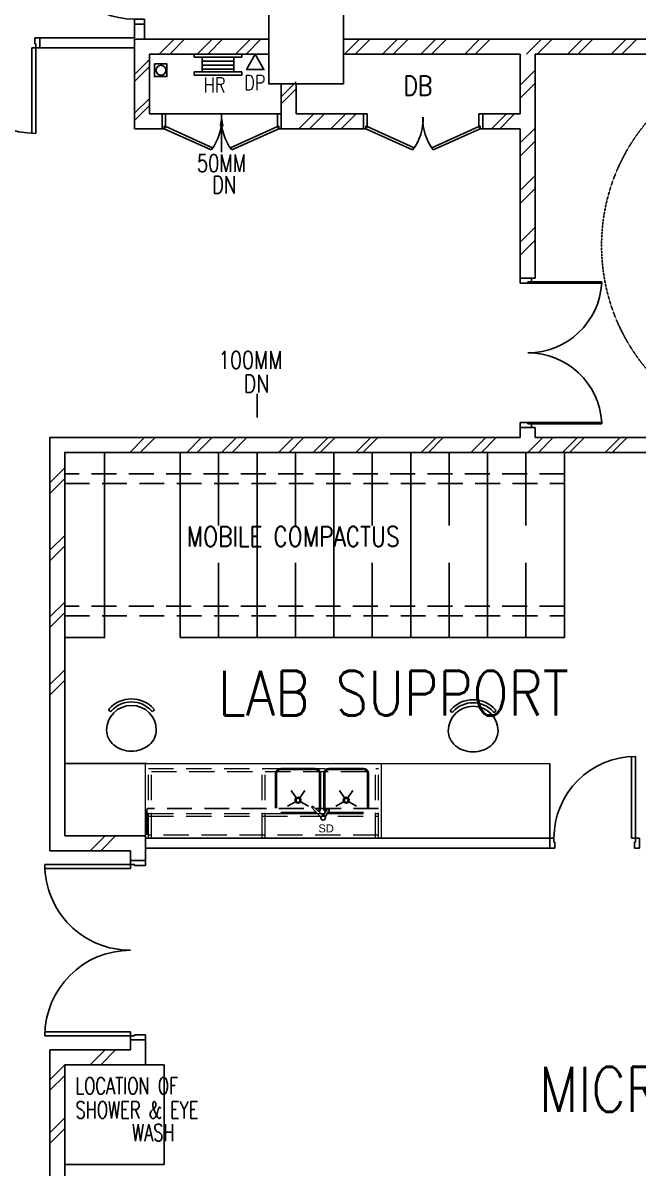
# Model space of a CAD drawing. Extents: x 2687779 to 2997471, y -863049 to -631414.
# Drawn here: x 2769371 to 2775552, y -825687 to -814187 of the extents above; entities that cross this region are included whole.
import ezdxf

# ---------------------------------------------------------------- set-up
doc = ezdxf.new("R2010")
doc.units = 0
doc.header["$LTSCALE"] = 10
doc.header["$MEASUREMENT"] = 0
for name, pattern in [('DASHEDX2', [38.1, 25.4, -12.7]), ('DIVIDE', [1.25, 0.5, -0.25, 0, -0.25, 0, -0.25]), ('HIDDEN', [0.375, 0.25, -0.125])]:
    doc.linetypes.add(name, pattern=pattern)
doc.layers.get('0').update_dxf_attribs({"linetype": 'CONTINUOUS'})
for name, color, linetype in [('BO', 7, 'CONTINUOUS'), ('COL', 3, 'CONTINUOUS'), ('DIM', 7, 'CONTINUOUS'), ('DOOR', 5, 'CONTINUOUS'), ('DR', 7, 'CONTINUOUS'), ('FIT', 5, 'CONTINUOUS'), ('FURN', 1, 'CONTINUOUS'), ('FURN1', 7, 'CONTINUOUS'), ('H', 1, 'CONTINUOUS'), ('hatch', 7, 'CONTINUOUS'), ('partition', 7, 'CONTINUOUS'), ('PIPE', 5, 'DIVIDE'), ('stair', 7, 'CONTINUOUS'), ('T25', 7, 'CONTINUOUS'), ('T50', 3, 'CONTINUOUS'), ('TEX', 2, 'CONTINUOUS'), ('WALL', 2, 'CONTINUOUS')]:
    doc.layers.add(name, color=color, linetype=linetype)
doc.styles.add('ADEY', font='', dxfattribs={"height": 110})
doc.styles.add('DIMTEXT', font='romans.shx', dxfattribs={"width": 0.8, "height": 400})
doc.styles.add('ROMANS', font='romans.shx', dxfattribs={"width": 0.8, "height": 100})
doc.styles.get('ADEY').set_extended_font_data('Arial Black')

# ---------------------------------------------------------------- blocks, each defined once
blk = doc.blocks.new('D900')
at = {"layer": 'DOOR', "color": 7}
for p, q in [((50, 100), (50, 899)), ((80, 899), (50, 899)), ((80, 100), (80, 899)), ((0, 100), (0, 0)), ((0, 100), (50, 100)), ((0, 0), (50, 0)), ((50, 100), (50, 0)), ((50, 100), (80, 100)), ((850, 100), (850, 0)), ((850, 100), (900, 100)), ((850, 0), (900, 0)), ((900, 100), (900, 0))]:
    blk.add_line(p, q, dxfattribs=at)
blk.add_arc((50, 100), 800, 0, 87.8509, dxfattribs=at)
blk = doc.blocks.new('DR-1800-B')
at = {"layer": 'DR'}
for p, q in [((-50, 0), (0, 0)), ((0, 0), (0, -150)), ((-1800, 0), (-1800, -150)), ((-1750, 0), (-1800, 0)), ((-1760, -150), (-1760, -110)), ((-1760, -110), (-1750, -110)), ((-1750, -110), (-1750, 0)), ((-50, -110), (-50, 0)), ((-40, -110), (-50, -110)), ((-40, -150), (-40, -110)), ((-1800, -150), (-1760, -150)), ((-1760, -150), (-1760, -1010)), ((-1720, -150), (-1760, -150)), ((-1720, -1009), (-1720, -150)), ((-80, -1009), (-80, -150)), ((-80, -150), (-40, -150)), ((-40, -150), (-40, -1010)), ((0, -150), (-40, -150))]:
    blk.add_line(p, q, dxfattribs=at)
for centre, start, end in [((-1760, -150), 270, 0), ((-40, -150), 180.0001, 270)]:
    blk.add_arc(centre, 860, start, end, dxfattribs=at)
blk = doc.blocks.new('D1800-A')
at = {"layer": 'DR'}
for p, q in [((0, 0), (100, 0)), ((0, -50), (0, 0)), ((100, 0), (100, -40)), ((60, -50), (0, -50)), ((100, -40), (60, -40)), ((60, -40), (60, -50)), ((100, -40), (960, -40)), ((100, -80), (100, -40)), ((959, -80), (100, -80)), ((959, -1720), (100, -1720)), ((100, -1720), (100, -1760)), ((60, -1750), (0, -1750)), ((0, -1750), (0, -1800)), ((0, -1800), (100, -1800)), ((60, -1760), (60, -1750)), ((100, -1760), (60, -1760)), ((100, -1760), (960, -1760)), ((100, -1800), (100, -1760))]:
    blk.add_line(p, q, dxfattribs=at)
for centre, start, end in [((100, -40), 270.0001, 0), ((100, -1760), 0, 90)]:
    blk.add_arc(centre, 860, start, end, dxfattribs=at)
blk = doc.blocks.new('D1500-1')
at = {"layer": 'DR'}
for p, q in [((38, 77), (38, 821)), ((38, 821), (50, 820)), ((50, 0), (50, 820)), ((1462, 821), (1450, 820)), ((1450, 0), (1450, 820)), ((1462, 77), (1462, 821)), ((38, 115), (0, 115)), ((50, 0), (0, 0)), ((50, 77), (38, 77)), ((1450, 77), (1462, 77)), ((1462, 115), (1500, 115)), ((1450, 0), (1500, 0))]:
    blk.add_line(p, q, dxfattribs=at)
for centre, start, end in [((5, 77), 0.0238, 86.5289), ((1495, 77), 93.4711, 179.9762)]:
    blk.add_arc(centre, 745, start, end, dxfattribs=at)
blk = doc.blocks.new('d900-1b1')
at = {"layer": 'DR'}
for p, q in [((40, 100), (40, 920)), ((80, 919), (80, 100)), ((0, 0), (0, 100)), ((0, 100), (40, 100)), ((50, 0), (0, 0)), ((80, 100), (40, 100)), ((40, 100), (40, 60)), ((40, 60), (50, 60)), ((50, 60), (50, 0)), ((860, 60), (850, 60)), ((850, 60), (850, 0)), ((850, 0), (900, 0)), ((860, 100), (860, 60)), ((900, 100), (860, 100)), ((900, 0), (900, 100))]:
    blk.add_line(p, q, dxfattribs=at)
blk.add_arc((40, 100), 820, 0, 90, dxfattribs=at)
blk = doc.blocks.new('100FT')
at = {"layer": 'PIPE', "linetype": 'Continuous'}
blk.add_circle((0, 0), 50, dxfattribs=at)
blk = doc.blocks.new('A$C7CE3714C')
at = {"layer": 'FIT'}
blk.add_lwpolyline([(0, 0), (126, 0), (126, 126), (0, 126)], close=True, dxfattribs=at)
at = {"layer": 'FIT', "xscale": -1}
blk.add_blockref('100FT', (63, 66), dxfattribs=at)
blk = doc.blocks.new('CHAIR10')
at = {"layer": 'FURN1', "color": 1}
for centre, radius, start, end in [((-515, 735), 216, 116.3827, 140.136), ((-533, 772), 175, 90, 116.3827), ((-533, 697), 250, 270, 90), ((-328, 909), 15, 48.1599, 228.1599), ((-518, 697), 300, 311.8401, 48.1599), ((-487, 712), 252, 140.136, 160.9198), ((-518, 697), 270, 311.8401, 48.1599), ((-443, 697), 299, 160.9198, 180), ((-443, 697), 299, 180, 199.0802), ((-487, 682), 252, 199.0802, 219.864), ((-515, 658), 216, 219.864, 243.6173), ((-533, 622), 175, 243.6173, 270), ((-328, 485), 15, 131.8401, 311.8401)]:
    blk.add_arc(centre, radius, start, end, dxfattribs=at)

msp = doc.modelspace()

# ---------------------------------------------------------------- linework, layer by layer
at = {"linetype": 'Continuous'}
for p, q in [((2770491.3, -814336.6), (2769541.3, -814336.6)), ((2770491.3, -814436.6), (2769541.3, -814436.6))]:
    msp.add_line(p, q, dxfattribs=at)
at = {"layer": 'COL'}
msp.add_lwpolyline([(2771841.3, -814049.1), (2772591.3, -814049.1), (2772591.3, -814799.1), (2771841.3, -814799.1)], close=True, dxfattribs=at)
at = {"layer": 'DIM', "color": 1}
for p, q in [((2771091.1, -814531.1), (2771091.1, -814499.1)), ((2771171.1, -814679.4), (2771171.1, -814531.1)), ((2771491.1, -814679.4), (2771491.1, -814531.1)), ((2771571.1, -814531.1), (2771571.1, -814499.1)), ((2771091.1, -814711.4), (2771091.1, -814679.4)), ((2771571.1, -814711.4), (2771571.1, -814679.4))]:
    msp.add_line(p, q, dxfattribs=at)
at = {"layer": 'DOOR'}
for p, q in [((2770804.3, -815224.1), (2770804.3, -815099.1)), ((2771928.3, -815224.1), (2771928.3, -815099.1)), ((2771966.3, -815099.1), (2771928.3, -815099.1)), ((2772828.2, -815099.1), (2772792.4, -815099.1)), ((2772828.2, -815224.1), (2772828.2, -815099.1)), ((2773952.2, -815224.1), (2773952.2, -815099.1)), ((2773990.2, -815099.1), (2773952.2, -815099.1)), ((2770791.3, -815249.1), (2770791.3, -815224.1)), ((2770791.3, -815224.1), (2770804.3, -815224.1)), ((2770805.2, -815228.3), (2770791.3, -815249.1)), ((2770805.2, -815228.3), (2771277.2, -815442.3)), ((2771927.5, -815228.3), (2771455.5, -815442.3)), ((2771927.5, -815228.3), (2771941.3, -815249.1)), ((2771941.3, -815224.1), (2771928.3, -815224.1)), ((2771941.3, -815249.1), (2771941.3, -815224.1)), ((2772815.2, -815249.1), (2772815.2, -815224.1)), ((2772815.2, -815224.1), (2772828.2, -815224.1)), ((2772829.1, -815228.3), (2772815.2, -815249.1)), ((2772829.1, -815228.3), (2773301.1, -815442.3)), ((2773951.4, -815228.3), (2773479.4, -815442.3)), ((2773951.4, -815228.3), (2773965.2, -815249.1)), ((2773965.2, -815224.1), (2773952.2, -815224.1)), ((2773965.2, -815249.1), (2773965.2, -815224.1)), ((2770766.3, -815249.1), (2770791.3, -815249.1)), ((2770791.3, -815249.1), (2771262.3, -815462.4)), ((2771941.3, -815249.1), (2771470.4, -815462.4)), ((2771966.3, -815249.1), (2771941.3, -815249.1)), ((2772790.2, -815249.1), (2772815.2, -815249.1)), ((2772815.2, -815249.1), (2773286.2, -815462.4)), ((2773965.2, -815249.1), (2773494.3, -815462.4)), ((2773990.2, -815249.1), (2773965.2, -815249.1))]:
    msp.add_line(p, q, dxfattribs=at)
for centre, start, end in [((2770869, -815155.4), 322.03455, 2.4491), ((2771863.7, -815155.4), 177.5509, 217.96545), ((2772892.8, -815155.4), 322.03455, 2.4491), ((2773887.6, -815155.4), 177.5509, 217.96545)]:
    msp.add_arc(centre, 499, start, end, dxfattribs=at)
at = {"layer": 'DR'}
msp.add_line((2771367.4, -815099.1), (2771367.4, -815483.5), dxfattribs=at)
at = {"layer": 'DR', "color": 7, "linetype": 'Continuous'}
msp.add_line((2771725.9, -818149.1), (2771725.9, -817912.1), dxfattribs=at)
at = {"layer": 'FURN', "color": 8, "linetype": 'HIDDEN', "ltscale": 300}
for p, q in [((2771337.3, -820359.1, 0), (2771337.3, -818499.1, 0)), ((2772109.3, -820359.1, 0), (2772109.3, -818499.1, 0)), ((2772881.3, -820359.1, 0), (2772881.3, -818499.1, 0)), ((2773653.3, -820359.1, 0), (2773653.3, -818499.1, 0)), ((2774425.3, -820359.1, 0), (2774425.3, -818499.1, 0))]:
    msp.add_line(p, q, dxfattribs=at)
at = {"layer": 'FURN', "linetype": 'Continuous'}
for p, q in [((2774811.3, -818499.1, 0), (2774811.3, -818519.1, 0)), ((2770616.3, -821624.1), (2769791.3, -821624.1)), ((2774666.3, -822374), (2774666.3, -821624.1)), ((2770791.3, -824649.1), (2769791.3, -824649.1)), ((2769791.3, -824649.1), (2769791.3, -825649.1)), ((2770791.3, -825649.1), (2770791.3, -824649.1)), ((2769791.3, -825649.1), (2770791.3, -825649.1))]:
    msp.add_line(p, q, dxfattribs=at)
at = {"layer": 'FURN', "lineweight": 18}
for p, q in [((2770601.3, -822374.1), (2770601.3, -821624.1)), ((2770616.3, -821624.1), (2774666.3, -821624.1)), ((2772973.3, -822374.1), (2772973.3, -821624.1))]:
    msp.add_line(p, q, dxfattribs=at)
at = {"layer": 'FURN', "color": 8, "linetype": 'DASHEDX2', "lineweight": 5}
for p, q in [((2770631.3, -822374.1), (2770631.3, -821674.1)), ((2770631.3, -821674.1), (2772943.3, -821674.1)), ((2770661.3, -822374.1), (2770661.3, -821674.1)), ((2771776.3, -822374.1), (2771776.3, -821674.1)), ((2771806.3, -822374.1), (2771806.3, -821674.1)), ((2772913.3, -822374.1), (2772913.3, -821674.1)), ((2772943.3, -822374.1), (2772943.3, -821674.1)), ((2770661.3, -821704.1), (2772913.3, -821704.1)), ((2770631.3, -822124.1), (2772943.3, -822124.1)), ((2770631.3, -822154.1), (2772943.3, -822154.1)), ((2772943.3, -822344.1), (2770631.3, -822344.1))]:
    msp.add_line(p, q, dxfattribs=at)
at = {"layer": 'FURN'}
for p, q in [((2772066.6, -821893.8), (2772117.8, -821967.8)), ((2772203.1, -821893.8), (2772151.9, -821967.8)), ((2772550.6, -821893.8), (2772601.8, -821967.8)), ((2772687.1, -821893.8), (2772635.9, -821967.8)), ((2772029.9, -822050.8), (2772108.6, -822007.1)), ((2772239.8, -822050.8), (2772161.1, -822007.1)), ((2772513.9, -822050.8), (2772592.6, -822007.1)), ((2772723.8, -822050.8), (2772645.1, -822007.1)), ((2772364.7, -822166.7), (2772276.3, -822067.5)), ((2772386.2, -822145.3), (2772287, -822056.8)), ((2772424.4, -822089.3), (2772388.6, -822145.2)), ((2772444.3, -822102), (2772408.5, -822157.9))]:
    msp.add_line(p, q, dxfattribs=at)
at = {"layer": 'FURN', "linetype": 'HIDDEN', "ltscale": 100}
for p, q in [((2770616.3, -822089.1), (2770616.3, -822374.1)), ((2772943.7, -822074.1), (2770631.3, -822074.1))]:
    msp.add_line(p, q, dxfattribs=at)
at = {"layer": 'FURN', "elevation": 0}
for points in [[(2769791.3, -820359.1), (2770191.3, -820359.1), (2770191.3, -818499.1), (2769791.3, -818499.1)], [(2770951.3, -820359.1), (2771723.3, -820359.1), (2771723.3, -818499.1), (2770951.3, -818499.1)], [(2771723.3, -820359.1), (2772495.3, -820359.1), (2772495.3, -818499.1), (2771723.3, -818499.1)], [(2772495.3, -820359.1), (2773267.3, -820359.1), (2773267.3, -818499.1), (2772495.3, -818499.1)], [(2773267.3, -820359.1), (2774039.3, -820359.1), (2774039.3, -818499.1), (2773267.3, -818499.1)], [(2774039.3, -820359.1), (2774811.3, -820359.1), (2774811.3, -818499.1), (2774039.3, -818499.1)]]:
    msp.add_lwpolyline(points, close=True, dxfattribs=at)
at = {"layer": 'FURN', "color": 8, "linetype": 'HIDDEN', "ltscale": 100, "elevation": 0}
for points in [[(2769791.3, -818715.8), (2769791.3, -818813.5), (2774811.3, -818813.5), (2774811.3, -818715.8)], [(2769791.3, -820044.3), (2769791.3, -820142), (2774811.3, -820142), (2774811.3, -820044.3)]]:
    msp.add_lwpolyline(points, close=True, dxfattribs=at)
at = {"layer": 'FURN'}
for points in [[(2772308.4, -821674.1), (2771961.2, -821674.1)], [(2772792.4, -821674.1), (2772445.2, -821674.1)], [(2771909.8, -821725.5), (2771909.8, -822072.7)], [(2771919.8, -821725.5), (2771919.8, -822072.7)], [(2772308.4, -821684.1), (2771961.2, -821684.1)], [(2772349.8, -822072.7), (2772349.8, -821725.5)], [(2772359.8, -822072.7), (2772359.8, -821725.5)], [(2772393.8, -821725.5), (2772393.8, -822072.7)], [(2772403.8, -821725.5), (2772403.8, -822072.7)], [(2772792.4, -821684.1), (2772445.2, -821684.1)], [(2772833.8, -822072.7), (2772833.8, -821725.5)], [(2772843.8, -822072.7), (2772843.8, -821725.5)], [(2771961.2, -822114.1), (2772308.4, -822114.1)], [(2771961.2, -822124.1), (2772308.4, -822124.1)], [(2772445.2, -822114.1), (2772792.4, -822114.1)], [(2772445.2, -822124.1), (2772792.4, -822124.1)]]:
    msp.add_lwpolyline(points, dxfattribs=at)
for centre, radius in [((2772134.8, -821992.5), 30), ((2772134.8, -821992.5), 20), ((2772618.8, -821992.5), 30), ((2772618.8, -821992.5), 20), ((2772387.8, -822168.4), 23.2)]:
    msp.add_circle(centre, radius, dxfattribs=at)
for centre, radius, start, end in [((2771961.2, -821725.5), 51.4, 90, 180), ((2772308.4, -821725.5), 51.4, 0, 90), ((2772445.2, -821725.5), 51.4, 90, 180), ((2772792.4, -821725.5), 51.4, 0, 90), ((2771961.2, -821725.5), 41.4, 90, 180), ((2772308.4, -821725.5), 41.4, 0, 90), ((2772445.2, -821725.5), 41.4, 90, 180), ((2772792.4, -821725.5), 41.4, 0, 90), ((2772281.7, -822062.2), 7.55, 45, 225), ((2772308.4, -822072.7), 41.4, 270, 281.99438), ((2772308.4, -822072.7), 51.4, 270, 288.18245), ((2772308.4, -822072.7), 41.4, 314.91191, 0), ((2772308.4, -822072.7), 51.4, 315.56701, 0), ((2772445.2, -822072.7), 51.4, 180, 227.71105), ((2772445.2, -822072.7), 41.4, 180, 225.33627), ((2772437, -822091.4), 12.8, 304.378, 170.4414), ((2772445.2, -822072.7), 51.4, 254.36487, 270), ((2772445.2, -822072.7), 41.4, 258.63742, 270)]:
    msp.add_arc(centre, radius, start, end, dxfattribs=at)
at = {"layer": 'FURN', "linetype": 'HIDDEN', "ltscale": 30}
msp.add_arc((2770631.3, -822089.1), 15, 90, 180, dxfattribs=at)
at = {"layer": 'H'}
for p, q in [((2770641.3, -814554.2), (2770491.3, -814704.2)), ((2770641.3, -814624.9), (2770491.3, -814774.9)), ((2772116.3, -814778.5), (2771966.3, -814928.5)), ((2772116.3, -814849.2), (2771966.3, -814999.2)), ((2770641.3, -814944.4), (2770491.3, -815094.4)), ((2770641.3, -815015.1), (2770491.3, -815165.1)), ((2772437.7, -818349.1), (2772287.7, -818499.1)), ((2772508.4, -818349.1), (2772358.4, -818499.1)), ((2772866.7, -818349.1), (2772716.7, -818499.1)), ((2772937.4, -818349.1), (2772787.4, -818499.1)), ((2773523.7, -818349.1), (2773373.7, -818499.1)), ((2773594.4, -818349.1), (2773444.4, -818499.1)), ((2774127.1, -818349.1), (2773977.1, -818499.1)), ((2774942.8, -818349.1), (2774792.8, -818499.1)), ((2775013.5, -818349.1), (2774863.5, -818499.1)), ((2775371.8, -818349.1), (2775221.8, -818499.1)), ((2775442.5, -818349.1), (2775292.5, -818499.1))]:
    msp.add_line(p, q, dxfattribs=at)
at = {"layer": 'hatch', "color": 1}
for p, q in [((2770739.6, -814499.1), (2770889.6, -814349.1)), ((2770845.7, -814499.1), (2770995.7, -814349.1)), ((2771121.5, -814499.1), (2771271.5, -814349.1)), ((2771227.5, -814499.1), (2771377.5, -814349.1)), ((2771506.7, -814499.1), (2771656.7, -814349.1)), ((2771612.8, -814499.1), (2771762.8, -814349.1)), ((2772602.9, -814499.1), (2772752.9, -814349.1)), ((2772709, -814499.1), (2772859, -814349.1)), ((2772984.8, -814499.1), (2773134.8, -814349.1)), ((2773090.9, -814499.1), (2773240.9, -814349.1)), ((2773370, -814499.1), (2773520, -814349.1)), ((2773476.1, -814499.1), (2773626.1, -814349.1)), ((2773809.9, -814499.1), (2773959.9, -814349.1)), ((2773915.9, -814499.1), (2774065.9, -814349.1)), ((2774431.5, -814499.1), (2774581.5, -814349.1)), ((2774537.5, -814499.1), (2774687.5, -814349.1)), ((2774841.7, -814499.1), (2774991.7, -814349.1)), ((2774947.8, -814499.1), (2775097.8, -814349.1)), ((2775281.5, -814499.1), (2775431.5, -814349.1)), ((2775387.6, -814499.1), (2775537.6, -814349.1)), ((2774516.3, -814660.9), (2774366.3, -814810.9)), ((2774516.3, -814793.3), (2774366.3, -814943.3)), ((2772144.3, -815249.1), (2772294.3, -815099.1)), ((2772250.4, -815249.1), (2772400.4, -815099.1)), ((2772463.8, -815249.1), (2772613.8, -815099.1)), ((2772569.9, -815249.1), (2772719.9, -815099.1)), ((2774080.2, -815249.1), (2774230.2, -815099.1)), ((2774161.3, -815249.1), (2774311.3, -815099.1)), ((2774516.3, -815242.3), (2774366.3, -815392.3)), ((2774516.3, -815374.7), (2774366.3, -815524.7)), ((2774516.3, -815718.6), (2774366.3, -815868.6)), ((2774516.3, -815851), (2774366.3, -816001)), ((2774516.3, -816237), (2774366.3, -816387)), ((2774516.3, -816369.4), (2774366.3, -816519.4)), ((2770444.1, -818499.1), (2770594.1, -818349.1)), ((2770550.1, -818499.1), (2770700.1, -818349.1)), ((2771016.5, -818499.1), (2771166.5, -818349.1)), ((2771122.6, -818499.1), (2771272.6, -818349.1)), ((2771365.9, -818499.1), (2771515.9, -818349.1)), ((2771471.9, -818499.1), (2771621.9, -818349.1)), ((2771938.3, -818499.1), (2772088.3, -818349.1)), ((2772044.4, -818499.1), (2772194.4, -818349.1)), ((2773871, -818499.1), (2774021, -818349.1)), ((2773977.1, -818499.1), (2774127.1, -818349.1)), ((2774443.4, -818499.1), (2774593.4, -818349.1)), ((2774549.5, -818499.1), (2774699.5, -818349.1)), ((2769641.3, -818804.7), (2769791.3, -818654.7)), ((2769641.3, -818910.8), (2769791.3, -818760.8)), ((2769641.3, -819482.5), (2769791.3, -819332.5)), ((2769641.3, -819588.6), (2769791.3, -819438.6)), ((2769641.3, -820152.1), (2769791.3, -820002.1)), ((2769641.3, -820258.1), (2769791.3, -820108.1)), ((2769641.3, -820831.9), (2769791.3, -820681.9)), ((2769641.3, -820938), (2769791.3, -820788)), ((2770046.3, -822499.1), (2770196.3, -822349.1)), ((2770152.4, -822499.1), (2770302.4, -822349.1)), ((2770046.3, -824649.1), (2770196.3, -824499.1)), ((2770152.4, -824649.1), (2770302.4, -824499.1)), ((2769641.3, -824799.1), (2769791.3, -824649.1)), ((2769641.3, -824905.2), (2769791.3, -824755.2)), ((2769641.3, -825332.9), (2769791.3, -825182.9)), ((2769641.3, -825438.9), (2769791.3, -825288.9))]:
    msp.add_line(p, q, dxfattribs=at)
at = {"layer": 'hatch'}
msp.add_line((2771966.3, -815099.1), (2770768.6, -815099.1), dxfattribs=at)
at = {"layer": 'hatch', "color": 7}
msp.add_solid([(2771346.6, -815224.1), (2771388.3, -815224.1), (2771367.4, -815099.1)], dxfattribs=at)
at = {"layer": 'partition', "linetype": 'Continuous'}
for p, q in [((2770491.3, -814199.1), (2770491.3, -814336.6)), ((2770591.3, -814199.1), (2770591.3, -814349.1)), ((2770601.3, -822374.1), (2774666.3, -822374.1)), ((2770601.3, -822474.1), (2774666.3, -822474.1))]:
    msp.add_line(p, q, dxfattribs=at)
at = {"layer": 'stair', "color": 1, "linetype": 'HIDDEN'}
msp.add_arc((2777110, -816424.1), 1925, 90, 270, dxfattribs=at)
at = {"layer": 'WALL'}
for p, q in [((2771841.3, -814349.1), (2770491.3, -814349.1)), ((2770491.3, -815249.1), (2770491.3, -814349.1)), ((2776746.3, -814349.1), (2772591.3, -814349.1)), ((2773041.3, -814349.1), (2776746.3, -814349.1)), ((2770641.3, -814499.1), (2770641.3, -815099.1)), ((2771841.3, -814499.1), (2770641.3, -814499.1)), ((2774366.3, -814499.1), (2772591.3, -814499.1)), ((2772841.3, -814499.1), (2774166.3, -814499.1)), ((2774366.3, -814499.1), (2774366.3, -815099.1)), ((2776746.3, -814499.1), (2774516.3, -814499.1)), ((2774516.3, -814499.1), (2774516.3, -816749.1)), ((2770641.3, -814674.1), (2770641.3, -815099.1)), ((2771966.3, -815249.1), (2771966.3, -814799.1)), ((2772116.3, -815099.1), (2772116.3, -814799.1)), ((2770768.6, -815099.1), (2770641.3, -815099.1)), ((2770768.6, -815249.1), (2770768.6, -815099.1)), ((2772116.3, -815099.1), (2772792.4, -815099.1)), ((2772792.4, -815249.1), (2772792.4, -815099.1)), ((2774366.3, -815099.1), (2773990.2, -815099.1)), ((2773990.2, -815249.1), (2773990.2, -815099.1)), ((2770768.6, -815249.1), (2770491.3, -815249.1)), ((2772792.4, -815249.1), (2771966.3, -815249.1)), ((2773990.2, -815249.1), (2774366.3, -815249.1)), ((2774226.3, -815249.1), (2774366.3, -815249.1)), ((2774366.3, -815249.1), (2774366.3, -816749.1)), ((2774516.3, -816749.1), (2774366.3, -816749.1)), ((2774366.3, -818249.1), (2774366.3, -818349.1)), ((2774516.3, -818249.1), (2774366.3, -818249.1)), ((2774366.3, -818249.1), (2774366.3, -818349.1)), ((2774516.3, -818349.1), (2774516.3, -818249.1)), ((2774516.3, -818249.1), (2774516.3, -818349.1)), ((2774366.3, -818349.1), (2769641.3, -818349.1)), ((2769641.3, -818349.1), (2769641.3, -822249.1)), ((2774516.3, -818349.1), (2776746.3, -818349.1)), ((2774366.3, -818499.1), (2769791.3, -818499.1, 0)), ((2769791.3, -818499.1, 0), (2769791.3, -822249.1)), ((2774366.3, -818499.1), (2776746.3, -818499.1)), ((2769641.3, -822249.1), (2769641.3, -822499.1)), ((2769791.3, -822249.1), (2769791.3, -822349.1)), ((2770601.3, -822349.1), (2769791.3, -822349.1)), ((2770601.3, -822349.1), (2770601.3, -822599.1)), ((2770451.3, -822499.1), (2769641.3, -822499.1)), ((2770451.3, -822499.1), (2770451.3, -822599.1)), ((2770451.3, -824499.1), (2770451.3, -824399.1)), ((2770601.3, -824649.1), (2770601.3, -824399.1)), ((2770451.3, -824499.1), (2769641.3, -824499.1)), ((2769641.3, -824499.1), (2769641.3, -832574.1)), ((2770601.3, -824649.1), (2769791.3, -824649.1)), ((2769791.3, -824649.1), (2769791.3, -832424.1))]:
    msp.add_line(p, q, dxfattribs=at)
at = {"layer": 'WALL', "color": 1}
for p, q in [((2771061.7, -814499.1), (2771571.1, -814499.1)), ((2771091.1, -814531.1), (2771571.1, -814531.1)), ((2771171.1, -814571.1), (2771491.1, -814571.1)), ((2771171.1, -814611.1), (2771491.1, -814611.1)), ((2771171.1, -814651.1), (2771491.1, -814651.1)), ((2771091.1, -814679.4), (2771571.1, -814679.4)), ((2771091.1, -814711.4), (2771571.1, -814711.4))]:
    msp.add_line(p, q, dxfattribs=at)
at = {"layer": 'WALL'}
msp.add_lwpolyline([(2771616.3, -814654.7), (2771792.7, -814654.7), (2771704.5, -814501.9)], close=True, dxfattribs=at)

# ---------------------------------------------------------------- block references
at = {"rotation": 270}
msp.add_blockref('D1500-1', (2774366.3, -816749.1), dxfattribs=at)
at = {"layer": 'BO', "linetype": 'Continuous', "rotation": 90}
for p in [(2771158.3, -820757.2), (2774591.3, -820765.2)]:
    msp.add_blockref('CHAIR10', p, dxfattribs=at)
at = {"layer": 'DR', "linetype": 'Continuous', "rotation": 270}
msp.add_blockref('D1800-A', (2769541.3, -814336.6), dxfattribs=at)
at = {"layer": 'DR', "xscale": -1}
msp.add_blockref('d900-1b1', (2775566.3, -822474), dxfattribs=at)
at = {"layer": 'stair', "xscale": -1, "rotation": 90.00000002668041}
msp.add_blockref('D900', (2770591.3, -813299.1), dxfattribs=at)
at = {"layer": 'T25', "rotation": 270}
msp.add_blockref('A$C7CE3714C', (2770692, -814599.1), dxfattribs=at)
msp.add_blockref('A$C7CE3714C', (2770692, -814599.1), dxfattribs=at)
at = {"layer": 'WALL', "rotation": 270}
msp.add_blockref('DR-1800-B', (2770601.3, -824399.1), dxfattribs=at)

# ---------------------------------------------------------------- texts
at = {"layer": 'DIM', "style": 'ROMANS', "width": 0.8}
for s, p in [('HR', (2771184.9, -814884.9)), ('DP', (2771592, -814861.9))]:
    msp.add_text(s, height=150, dxfattribs=at).set_placement(p)
at = {"layer": 'FURN', "color": 7, "linetype": 'Continuous', "style": 'ROMANS', "width": 0.7}
for s, p in [('LOCATION OF ', (2769900.1, -824945.8)), ('SHOWER & EYE', (2769900.1, -825186.9)), ('WASH', (2770467.1, -825414.8))]:
    msp.add_text(s, height=170, dxfattribs=at).set_placement(p)
at = {"layer": 'FURN', "linetype": 'Continuous', "insert": (2771016.3, -819245.1, 0), "char_height": 200, "width": 2653.586, "attachment_point": 1, "style": 'DIMTEXT'}
msp.add_mtext('MOBILE COMPACTUS\\P ', dxfattribs=at)
at = {"layer": 'FURN', "insert": (2772339.8, -822235.2), "char_height": 80, "width": 577.511, "attachment_point": 1, "style": 'ADEY'}
msp.add_mtext('{\\fArial|b0|i0|c0|p34;SD}', dxfattribs=at)
at = {"layer": 'stair', "color": 7, "linetype": 'Continuous', "style": 'ROMANS', "width": 0.8}
for s, p in [('100MM ', (2771332.5, -817658.9)), ('DN', (2771590.5, -817896.9))]:
    msp.add_text(s, height=175, dxfattribs=at).set_placement(p)
at = {"layer": 'T25', "color": 2, "style": 'ROMANS', "width": 0.8}
msp.add_text('DB', height=200, dxfattribs=at).set_placement((2773193.8, -814917.2))
at = {"layer": 'T50', "color": 3, "style": 'ROMANS', "width": 0.85}
for s, p in [('LAB SUPPORT', (2771331.8, -821142.1)), ('MICROBIOLOGY', (2774557.5, -825120.8))]:
    msp.add_text(s, height=450, dxfattribs=at).set_placement(p)
at = {"layer": 'TEX', "color": 7, "ltscale": 0.5, "style": 'ROMANS', "width": 0.75}
for s, p in [('50MM ', (2771119.4, -815682.5)), ('DN', (2771272.9, -815899))]:
    msp.add_text(s, height=175, dxfattribs=at).set_placement(p)

doc.saveas('drawing.dxf')
